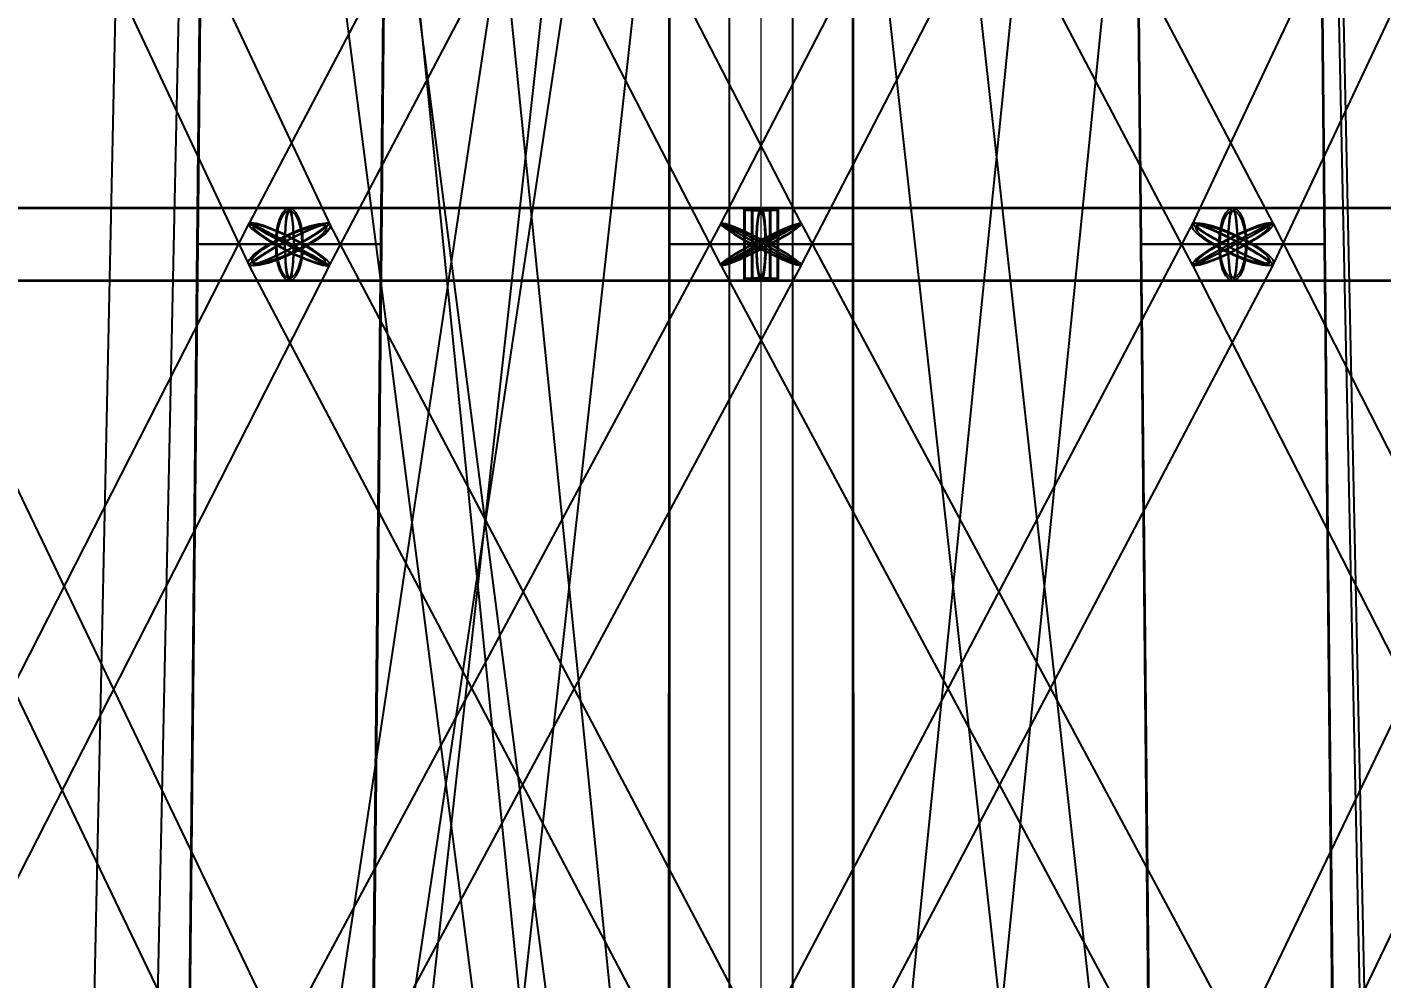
# Model space of a CAD drawing. Header units: millimetres. Extents: x -123812 to 252100, y -3000 to 639000.
# Drawn here: x -4094 to 3463, y 460903 to 466211 of the extents above; entities that cross this region are included whole.
import ezdxf

# ---------------------------------------------------------------- set-up
doc = ezdxf.new("R2010")
doc.units = ezdxf.units.MM
for name, color, linetype, lineweight in [('D-BMK-AXIS', 7, 'Continuous', 13), ('D-STR-DIM', 7, 'Continuous', 13), ('D-STR-STRC', 7, 'Continuous', 25)]:
    doc.layers.add(name, color=color, linetype=linetype, lineweight=lineweight)
doc.styles.add('OpenSansCondensed-Light', font='OpenSansCondensed-Light.ttf')
doc.styles.add('TOWER_UNICODE', font='Arial Unicode.ttf')
doc.dimstyles.new('EZDXF', dxfattribs={"dimtxt": 0.25, "dimasz": 0.175, "dimexe": 0.375, "dimexo": 0.125, "dimgap": 0.1, "dimtad": 1, "dimlfac": 100, "dimzin": 12, "dimdsep": 46, "dimtxsty": 'OpenSansCondensed-Light', "dimblk": 'ARCHTICK', "dimcen": 2.5, "dimazin": 3, "dimtfac": 0.5, "dimtmove": 2, "dimatfit": 3})

# ---------------------------------------------------------------- blocks, each defined once
blk = doc.blocks.new('_ARCHTICK')
at = {"color": 0, "linetype": 'BYBLOCK', "const_width": 0.15}
blk.add_lwpolyline([(-0.5, -0.5), (0.5, 0.5)], dxfattribs=at)

msp = doc.modelspace()

# ---------------------------------------------------------------- linework, layer by layer
at = {"layer": 'D-BMK-AXIS'}
msp.add_line((0, -3000), (0, 639000), dxfattribs=at)
at = {"layer": 'D-STR-STRC'}
for points in [[(-3571.2, 449969.8), (200.9, 474969.8), (194.1, 474974.1), (174, 474980.2), (142.1, 474987.6), (100.5, 474995.9), (52, 475004.4), (0, 475012.7), (-52, 475020.1), (-100.5, 475026.1), (-142.1, 475030.3), (-174, 475032.5), (-194.1, 475032.5), (-200.9, 475030.2), (-3973.1, 450030.2)], [(201.5, 450025.9), (-3038.3, 475025.9), (-3045.1, 475030.2), (-3065.3, 475032.4), (-3097.3, 475032.5), (-3139, 475030.3), (-3187.6, 475026.1), (-3239.8, 475020.1), (-3291.9, 475012.7), (-3340.6, 475004.5), (-3382.3, 474995.9), (-3414.3, 474987.7), (-3434.5, 474980.2), (-3441.3, 474974.1), (-201.5, 449974.1)], [(-2529.9, 449972.1), (252.4, 474972.1), (243.8, 474977.9), (218.6, 474985.2), (178.5, 474993.5), (126.2, 475002.3), (65.3, 475010.9), (0, 475018.8), (-65.3, 475025.4), (-126.2, 475030.2), (-178.5, 475033), (-218.6, 475033.6), (-243.8, 475031.9), (-252.4, 475027.9), (-3034.8, 450027.9)], [(252.7, 450025.5), (-2278, 475025.5), (-2286.6, 475028.1), (-2311.8, 475028.7), (-2352, 475027.4), (-2404.3, 475024.2), (-2465.3, 475019.4), (-2530.7, 475013.2), (-2596.1, 475006.2), (-2657, 474998.7), (-2709.4, 474991.3), (-2749.5, 474984.5), (-2774.8, 474978.8), (-2783.4, 474974.5), (-252.7, 449974.5)], [(252.7, 449974.4), (2783.4, 474974.4), (2774.8, 474975.3), (2749.5, 474977.8), (2709.4, 474981.9), (2657, 474987.2), (2596.1, 474993.4), (2530.7, 475000), (2465.3, 475006.6), (2404.3, 475012.8), (2352, 475018.1), (2311.8, 475022.2), (2286.6, 475024.7), (2278, 475025.6), (-252.7, 450025.6)], [(3034.7, 450028.1), (252.4, 475028.1), (243.8, 475028.7), (218.6, 475027.4), (178.5, 475024.2), (126.2, 475019.4), (65.3, 475013.2), (0, 475006.2), (-65.3, 474998.7), (-126.2, 474991.3), (-178.5, 474984.5), (-218.6, 474978.8), (-243.8, 474974.5), (-252.4, 474971.9), (2529.9, 449971.9)], [(3975.3, 450004.2), (3442.9, 475004.2), (3436, 475012.5), (3415.7, 475019.9), (3383.4, 475025.9), (3341.4, 475030.2), (3292.4, 475032.5), (3239.8, 475032.5), (3187.2, 475030.3), (3138.2, 475026), (3096.1, 475020), (3063.8, 475012.6), (3043.6, 475004.3), (3036.6, 474995.8), (3569, 449995.8)], [(-5217, 469897.4), (-2862.2, 464897.4), (-2854.8, 464885.6), (-2832.1, 464881.6), (-2795.7, 464885.6), (-2748.1, 464897.4), (-2692.6, 464916.2), (-2632.9, 464940.8), (-2573.1, 464969.3), (-2517.2, 465000), (-2469.2, 465030.7), (-2432.1, 465059.2), (-2408.7, 465083.8), (-2400.4, 465102.6), (-4755.2, 470102.6)], [(-224.3, 470118.4), (-2855.6, 465118.4), (-2851.8, 465114.4), (-2832.9, 465102.6), (-2800.3, 465083.8), (-2756.2, 465059.2), (-2703.5, 465030.7), (-2646, 465000), (-2587.4, 464969.3), (-2531.9, 464940.8), (-2483.1, 464916.2), (-2444.4, 464897.4), (-2418.4, 464885.6), (-2407, 464881.6), (224.3, 469881.6)], [(-2806.9, 469885.6), (-225.9, 464885.6), (-220, 464881.6), (-199.2, 464885.6), (-164.8, 464897.4), (-119.2, 464916.2), (-65.4, 464940.8), (-7.2, 464969.3), (51.5, 465000), (106.7, 465030.7), (154.6, 465059.2), (192, 465083.8), (216.3, 465102.6), (225.9, 465114.4), (-2355.1, 470114.4)], [(2355.1, 470114.4), (-225.9, 465114.4), (-216.3, 465102.6), (-192, 465083.8), (-154.6, 465059.2), (-106.7, 465030.7), (-51.5, 465000), (7.2, 464969.3), (65.4, 464940.8), (119.2, 464916.2), (164.8, 464897.4), (199.2, 464885.6), (220, 464881.6), (225.9, 464885.6), (2806.9, 469885.6)], [(-224.3, 469881.6), (2407, 464881.6), (2418.4, 464885.6), (2444.4, 464897.4), (2483.1, 464916.2), (2531.9, 464940.8), (2587.4, 464969.3), (2646, 465000), (2703.5, 465030.7), (2756.2, 465059.2), (2800.3, 465083.8), (2832.9, 465102.6), (2851.8, 465114.4), (2855.6, 465118.4), (224.3, 470118.4)], [(4755.2, 470102.6), (2400.4, 465102.6), (2408.7, 465083.8), (2432.1, 465059.2), (2469.2, 465030.7), (2517.2, 465000), (2573.1, 464969.3), (2632.9, 464940.8), (2692.6, 464916.2), (2748.1, 464897.4), (2795.7, 464885.6), (2832.1, 464881.6), (2854.8, 464885.6), (2862.2, 464897.4), (5217, 469897.4)], [(-5083.3, 464796.8), (-2631.3, 464796.8), (-2611.2, 464803.7), (-2592.4, 464824), (-2576.3, 464856.3), (-2564, 464898.4), (-2556.2, 464947.4), (-2553.6, 465000), (-2556.2, 465052.6), (-2564, 465101.6), (-2576.3, 465143.7), (-2592.4, 465176), (-2611.2, 465196.3), (-2631.3, 465203.2), (-5083.3, 465203.2)], [(-5083.3, 464796.8), (-2631.3, 464796.8), (-2611.2, 464803.7), (-2592.4, 464824), (-2576.3, 464856.3), (-2564, 464898.4), (-2556.2, 464947.4), (-2553.6, 465000), (-2556.2, 465052.6), (-2564, 465101.6), (-2576.3, 465143.7), (-2592.4, 465176), (-2611.2, 465196.3), (-2631.3, 465203.2), (-5083.3, 465203.2)], [(5083.3, 465203.2), (2631.3, 465203.2), (2611.2, 465196.3), (2592.4, 465176), (2576.3, 465143.7), (2564, 465101.6), (2556.2, 465052.6), (2553.6, 465000), (2556.2, 464947.4), (2564, 464898.4), (2576.3, 464856.3), (2592.4, 464824), (2611.2, 464803.7), (2631.3, 464796.8), (5083.3, 464796.8)], [(5083.3, 465203.2), (2631.3, 465203.2), (2611.2, 465196.3), (2592.4, 465176), (2576.3, 465143.7), (2564, 465101.6), (2556.2, 465052.6), (2553.6, 465000), (2556.2, 464947.4), (2564, 464898.4), (2576.3, 464856.3), (2592.4, 464824), (2611.2, 464803.7), (2631.3, 464796.8), (5083.3, 464796.8)], [(-4954.7, 459883.9), (-2405.5, 464883.9), (-2407.4, 464895.9), (-2424.5, 464915), (-2455.8, 464939.9), (-2499, 464968.9), (-2551.2, 465000), (-2608.9, 465031.1), (-2668.1, 465060.1), (-2724.8, 465085), (-2775.2, 465104.1), (-2815.7, 465116.1), (-2843.7, 465120.2), (-2857.2, 465116.1), (-5406.4, 460116.1)], [(-2451.5, 460104.1), (-4853.2, 465104.1), (-4860.7, 465116.1), (-4883.3, 465120.2), (-4919.6, 465116.1), (-4967, 465104.1), (-5022.3, 465085), (-5081.9, 465060.1), (-5141.5, 465031.1), (-5197.1, 465000), (-5245, 464968.9), (-5281.9, 464939.9), (-5305.2, 464915), (-5313.5, 464895.9), (-2911.8, 459895.9)], [(-2458.3, 459879.8), (223.4, 464879.8), (219.6, 464883.9), (200.9, 464895.9), (168.5, 464915), (124.7, 464939.9), (72.3, 464968.9), (15, 465000), (-43.3, 465031.1), (-98.7, 465060.1), (-147.3, 465085), (-185.9, 465104.1), (-211.9, 465116.1), (-223.4, 465120.2), (-2905, 460120.2)], [(224.9, 460116.1), (-2406.4, 465116.1), (-2412.2, 465120.2), (-2432.9, 465116.1), (-2467.1, 465104.1), (-2512.5, 465085), (-2566, 465060.1), (-2624, 465031.1), (-2682.5, 465000), (-2737.4, 464968.9), (-2785.2, 464939.9), (-2822.5, 464915), (-2846.7, 464895.9), (-2856.3, 464883.9), (-224.9, 459883.9)], [(224.9, 459883.9), (2856.3, 464883.9), (2846.7, 464895.9), (2822.5, 464915), (2785.2, 464939.9), (2737.4, 464968.9), (2682.5, 465000), (2624, 465031.1), (2566, 465060.1), (2512.5, 465085), (2467.1, 465104.1), (2432.9, 465116.1), (2412.2, 465120.2), (2406.4, 465116.1), (-224.9, 460116.1)], [(2905, 460120.2), (223.4, 465120.2), (211.9, 465116.1), (185.9, 465104.1), (147.3, 465085), (98.7, 465060.1), (43.3, 465031.1), (-15, 465000), (-72.3, 464968.9), (-124.7, 464939.9), (-168.5, 464915), (-200.9, 464895.9), (-219.6, 464883.9), (-223.4, 464879.8), (2458.3, 459879.8)], [(5406.4, 460116.1), (2857.2, 465116.1), (2843.7, 465120.2), (2815.7, 465116.1), (2775.2, 465104.1), (2724.8, 465085), (2668.1, 465060.1), (2608.9, 465031.1), (2551.2, 465000), (2499, 464968.9), (2455.8, 464939.9), (2424.5, 464915), (2407.4, 464895.9), (2405.5, 464883.9), (4954.7, 459883.9)], [(2911.8, 459895.9), (5313.5, 464895.9), (5305.2, 464915), (5281.9, 464939.9), (5245, 464968.9), (5197.1, 465000), (5141.5, 465031.1), (5081.9, 465060.1), (5022.3, 465085), (4967, 465104.1), (4919.6, 465116.1), (4883.3, 465120.2), (4860.7, 465116.1), (4853.2, 465104.1), (2451.5, 460104.1)]]:
    msp.add_lwpolyline(points, dxfattribs=at)
for points in [[(-3950, 450000), (-3594.4, 450000), (-3062, 475000), (-3417.6, 475000)], [(-3950, 450000), (-3594.4, 450000), (-3062, 475000), (-3417.6, 475000)], [(-177.8, 475000), (-177.8, 450000), (177.8, 450000), (177.8, 475000)], [(-177.8, 450000), (177.8, 450000), (177.8, 475000), (-177.8, 475000)], [(3062, 475000), (3594.4, 450000), (3950, 450000), (3417.6, 475000)], [(3062, 475000), (3594.4, 450000), (3950, 450000), (3417.6, 475000)], [(-3146.7, 465000), (-2115.9, 465000), (-2066.8, 470000), (-3095.2, 470000)], [(-3142.3, 465000), (-2120.3, 465000), (-2070.5, 470000), (-3091.5, 470000)], [(-515.4, 465000), (515.4, 465000), (514.2, 470000), (-514.2, 470000)], [(-515.4, 465000), (515.4, 465000), (514.2, 470000), (-514.2, 470000)], [(-511, 465000), (511, 465000), (510.5, 470000), (-510.5, 470000)], [(2066.8, 470000), (2115.9, 465000), (3146.7, 465000), (3095.2, 470000)], [(2070.5, 470000), (2120.3, 465000), (3142.3, 465000), (3091.5, 470000)], [(-4544.4, 464800), (96.9, 464800), (96.9, 465200), (-4544.4, 465200)], [(-4499.3, 464800), (51.8, 464800), (51.8, 465200), (-4499.3, 465200)], [(-4499.3, 464800), (51.8, 464800), (51.8, 465200), (-4499.3, 465200)], [(-2709.1, 465000), (-2706.4, 464947.4), (-2698.7, 464898.4), (-2686.3, 464856.3), (-2670.2, 464824), (-2651.5, 464803.7), (-2631.3, 464796.8), (-2611.2, 464803.7), (-2592.4, 464824), (-2576.3, 464856.3), (-2564, 464898.4), (-2556.2, 464947.4), (-2553.6, 465000), (-2556.2, 465052.6), (-2564, 465101.6), (-2576.3, 465143.7), (-2592.4, 465176), (-2611.2, 465196.3), (-2631.3, 465203.2), (-2651.5, 465196.3), (-2670.2, 465176), (-2686.3, 465143.7), (-2698.7, 465101.6), (-2706.4, 465052.6)], [(-2709.1, 465000), (-2706.4, 464947.4), (-2698.7, 464898.4), (-2686.3, 464856.3), (-2670.2, 464824), (-2651.5, 464803.7), (-2631.3, 464796.8), (-2611.2, 464803.7), (-2592.4, 464824), (-2576.3, 464856.3), (-2564, 464898.4), (-2556.2, 464947.4), (-2553.6, 465000), (-2556.2, 465052.6), (-2564, 465101.6), (-2576.3, 465143.7), (-2592.4, 465176), (-2611.2, 465196.3), (-2631.3, 465203.2), (-2651.5, 465196.3), (-2670.2, 465176), (-2686.3, 465143.7), (-2698.7, 465101.6), (-2706.4, 465052.6)], [(-2703, 465000), (-2700.5, 464951.5), (-2693.4, 464906.4), (-2682, 464867.6), (-2667.1, 464837.9), (-2649.9, 464819.2), (-2631.3, 464812.8), (-2612.8, 464819.2), (-2595.5, 464837.9), (-2580.7, 464867.6), (-2569.3, 464906.4), (-2562.1, 464951.5), (-2559.7, 465000), (-2562.1, 465048.5), (-2569.3, 465093.6), (-2580.7, 465132.4), (-2595.5, 465162.1), (-2612.8, 465180.8), (-2631.3, 465187.2), (-2649.9, 465180.8), (-2667.1, 465162.1), (-2682, 465132.4), (-2693.4, 465093.6), (-2700.5, 465048.5)], [(-2703, 465000), (-2700.5, 464951.5), (-2693.4, 464906.4), (-2682, 464867.6), (-2667.1, 464837.9), (-2649.9, 464819.2), (-2631.3, 464812.8), (-2612.8, 464819.2), (-2595.5, 464837.9), (-2580.7, 464867.6), (-2569.3, 464906.4), (-2562.1, 464951.5), (-2559.7, 465000), (-2562.1, 465048.5), (-2569.3, 465093.6), (-2580.7, 465132.4), (-2595.5, 465162.1), (-2612.8, 465180.8), (-2631.3, 465187.2), (-2649.9, 465180.8), (-2667.1, 465162.1), (-2682, 465132.4), (-2693.4, 465093.6), (-2700.5, 465048.5)], [(-2657.8, 465000), (-2656.9, 464947.4), (-2654.3, 464898.4), (-2650.1, 464856.3), (-2644.6, 464824), (-2638.2, 464803.7), (-2631.3, 464796.8), (0, 464796.8), (6.9, 464803.7), (13.3, 464824), (18.8, 464856.3), (23, 464898.4), (25.6, 464947.4), (26.5, 465000), (25.6, 465052.6), (23, 465101.6), (18.8, 465143.7), (13.3, 465176), (6.9, 465196.3), (0, 465203.2), (-2631.3, 465203.2), (-2638.2, 465196.3), (-2644.6, 465176), (-2650.1, 465143.7), (-2654.3, 465101.6), (-2656.9, 465052.6)], [(-2657.8, 465000), (-2656.9, 464947.4), (-2654.3, 464898.4), (-2650.1, 464856.3), (-2644.6, 464824), (-2638.2, 464803.7), (-2631.3, 464796.8), (-2624.5, 464803.7), (-2618.1, 464824), (-2612.6, 464856.3), (-2608.4, 464898.4), (-2605.7, 464947.4), (-2604.8, 465000), (-2605.7, 465052.6), (-2608.4, 465101.6), (-2612.6, 465143.7), (-2618.1, 465176), (-2624.5, 465196.3), (-2631.3, 465203.2), (-2638.2, 465196.3), (-2644.6, 465176), (-2650.1, 465143.7), (-2654.3, 465101.6), (-2656.9, 465052.6)], [(-2657.8, 465000), (-2656.9, 464947.4), (-2654.3, 464898.4), (-2650.1, 464856.3), (-2644.6, 464824), (-2638.2, 464803.7), (-2631.3, 464796.8), (0, 464796.8), (6.9, 464803.7), (13.3, 464824), (18.8, 464856.3), (23, 464898.4), (25.6, 464947.4), (26.5, 465000), (25.6, 465052.6), (23, 465101.6), (18.8, 465143.7), (13.3, 465176), (6.9, 465196.3), (0, 465203.2), (-2631.3, 465203.2), (-2638.2, 465196.3), (-2644.6, 465176), (-2650.1, 465143.7), (-2654.3, 465101.6), (-2656.9, 465052.6)], [(-2657.8, 465000), (-2656.9, 464947.4), (-2654.3, 464898.4), (-2650.1, 464856.3), (-2644.6, 464824), (-2638.2, 464803.7), (-2631.3, 464796.8), (-2624.5, 464803.7), (-2618.1, 464824), (-2612.6, 464856.3), (-2608.4, 464898.4), (-2605.7, 464947.4), (-2604.8, 465000), (-2605.7, 465052.6), (-2608.4, 465101.6), (-2612.6, 465143.7), (-2618.1, 465176), (-2624.5, 465196.3), (-2631.3, 465203.2), (-2638.2, 465196.3), (-2644.6, 465176), (-2650.1, 465143.7), (-2654.3, 465101.6), (-2656.9, 465052.6)], [(-2655.8, 465000), (-2654.9, 464951.5), (-2652.5, 464906.4), (-2648.6, 464867.6), (-2643.5, 464837.9), (-2637.7, 464819.2), (-2631.3, 464812.8), (-2625, 464819.2), (-2619.1, 464837.9), (-2614, 464867.6), (-2610.2, 464906.4), (-2607.7, 464951.5), (-2606.9, 465000), (-2607.7, 465048.5), (-2610.2, 465093.6), (-2614, 465132.4), (-2619.1, 465162.1), (-2625, 465180.8), (-2631.3, 465187.2), (-2637.7, 465180.8), (-2643.5, 465162.1), (-2648.6, 465132.4), (-2652.5, 465093.6), (-2654.9, 465048.5)], [(-2655.8, 465000), (-2654.9, 464951.5), (-2652.5, 464906.4), (-2648.6, 464867.6), (-2643.5, 464837.9), (-2637.7, 464819.2), (-2631.3, 464812.8), (-2625, 464819.2), (-2619.1, 464837.9), (-2614, 464867.6), (-2610.2, 464906.4), (-2607.7, 464951.5), (-2606.9, 465000), (-2607.7, 465048.5), (-2610.2, 465093.6), (-2614, 465132.4), (-2619.1, 465162.1), (-2625, 465180.8), (-2631.3, 465187.2), (-2637.7, 465180.8), (-2643.5, 465162.1), (-2648.6, 465132.4), (-2652.5, 465093.6), (-2654.9, 465048.5)], [(96.9, 465200), (-96.9, 465200), (-96.9, 464800), (96.9, 464800)], [(91.1, 465188), (-91.1, 465188), (-91.1, 464812), (91.1, 464812)], [(51.8, 465200), (-51.8, 465200), (-51.8, 464800), (51.8, 464800)], [(51.8, 465200), (-51.8, 465200), (-51.8, 464800), (51.8, 464800)], [(-51.8, 464800), (4499.3, 464800), (4499.3, 465200), (-51.8, 465200)], [(-51.8, 465200), (51.8, 465200), (51.8, 464800), (-51.8, 464800)], [(-51.8, 464800), (4499.3, 464800), (4499.3, 465200), (-51.8, 465200)], [(-51.8, 465200), (51.8, 465200), (51.8, 464800), (-51.8, 464800)], [(48.7, 465188), (-48.7, 465188), (-48.7, 464812), (48.7, 464812)], [(48.7, 465188), (-48.7, 465188), (-48.7, 464812), (48.7, 464812)], [(-48.7, 465188), (48.7, 465188), (48.7, 464812), (-48.7, 464812)], [(-48.7, 465188), (48.7, 465188), (48.7, 464812), (-48.7, 464812)], [(-26.5, 465000), (-25.6, 464947.4), (-23, 464898.4), (-18.8, 464856.3), (-13.3, 464824), (-6.9, 464803.7), (0, 464796.8), (6.9, 464803.7), (13.3, 464824), (18.8, 464856.3), (23, 464898.4), (25.6, 464947.4), (26.5, 465000), (25.6, 465052.6), (23, 465101.6), (18.8, 465143.7), (13.3, 465176), (6.9, 465196.3), (0, 465203.2), (-6.9, 465196.3), (-13.3, 465176), (-18.8, 465143.7), (-23, 465101.6), (-25.6, 465052.6)], [(-26.5, 465000), (-25.6, 464947.4), (-23, 464898.4), (-18.8, 464856.3), (-13.3, 464824), (-6.9, 464803.7), (0, 464796.8), (6.9, 464803.7), (13.3, 464824), (18.8, 464856.3), (23, 464898.4), (25.6, 464947.4), (26.5, 465000), (25.6, 465052.6), (23, 465101.6), (18.8, 465143.7), (13.3, 465176), (6.9, 465196.3), (0, 465203.2), (-6.9, 465196.3), (-13.3, 465176), (-18.8, 465143.7), (-23, 465101.6), (-25.6, 465052.6)], [(-26.5, 465000), (-25.6, 464947.4), (-23, 464898.4), (-18.8, 464856.3), (-13.3, 464824), (-6.9, 464803.7), (0, 464796.8), (2631.3, 464796.8), (2638.2, 464803.7), (2644.6, 464824), (2650.1, 464856.3), (2654.3, 464898.4), (2656.9, 464947.4), (2657.8, 465000), (2656.9, 465052.6), (2654.3, 465101.6), (2650.1, 465143.7), (2644.6, 465176), (2638.2, 465196.3), (2631.3, 465203.2), (0, 465203.2), (-6.9, 465196.3), (-13.3, 465176), (-18.8, 465143.7), (-23, 465101.6), (-25.6, 465052.6)], [(26.5, 465000), (25.6, 464947.4), (23, 464898.4), (18.8, 464856.3), (13.3, 464824), (6.9, 464803.7), (0, 464796.8), (-6.9, 464803.7), (-13.3, 464824), (-18.8, 464856.3), (-23, 464898.4), (-25.6, 464947.4), (-26.5, 465000), (-25.6, 465052.6), (-23, 465101.6), (-18.8, 465143.7), (-13.3, 465176), (-6.9, 465196.3), (0, 465203.2), (6.9, 465196.3), (13.3, 465176), (18.8, 465143.7), (23, 465101.6), (25.6, 465052.6)], [(-26.5, 465000), (-25.6, 464947.4), (-23, 464898.4), (-18.8, 464856.3), (-13.3, 464824), (-6.9, 464803.7), (0, 464796.8), (2631.3, 464796.8), (2638.2, 464803.7), (2644.6, 464824), (2650.1, 464856.3), (2654.3, 464898.4), (2656.9, 464947.4), (2657.8, 465000), (2656.9, 465052.6), (2654.3, 465101.6), (2650.1, 465143.7), (2644.6, 465176), (2638.2, 465196.3), (2631.3, 465203.2), (0, 465203.2), (-6.9, 465196.3), (-13.3, 465176), (-18.8, 465143.7), (-23, 465101.6), (-25.6, 465052.6)], [(26.5, 465000), (25.6, 464947.4), (23, 464898.4), (18.8, 464856.3), (13.3, 464824), (6.9, 464803.7), (0, 464796.8), (-6.9, 464803.7), (-13.3, 464824), (-18.8, 464856.3), (-23, 464898.4), (-25.6, 464947.4), (-26.5, 465000), (-25.6, 465052.6), (-23, 465101.6), (-18.8, 465143.7), (-13.3, 465176), (-6.9, 465196.3), (0, 465203.2), (6.9, 465196.3), (13.3, 465176), (18.8, 465143.7), (23, 465101.6), (25.6, 465052.6)], [(-24.4, 465000), (-23.6, 464951.5), (-21.2, 464906.4), (-17.3, 464867.6), (-12.2, 464837.9), (-6.3, 464819.2), (0, 464812.8), (6.3, 464819.2), (12.2, 464837.9), (17.3, 464867.6), (21.2, 464906.4), (23.6, 464951.5), (24.4, 465000), (23.6, 465048.5), (21.2, 465093.6), (17.3, 465132.4), (12.2, 465162.1), (6.3, 465180.8), (0, 465187.2), (-6.3, 465180.8), (-12.2, 465162.1), (-17.3, 465132.4), (-21.2, 465093.6), (-23.6, 465048.5)], [(-24.4, 465000), (-23.6, 464951.5), (-21.2, 464906.4), (-17.3, 464867.6), (-12.2, 464837.9), (-6.3, 464819.2), (0, 464812.8), (6.3, 464819.2), (12.2, 464837.9), (17.3, 464867.6), (21.2, 464906.4), (23.6, 464951.5), (24.4, 465000), (23.6, 465048.5), (21.2, 465093.6), (17.3, 465132.4), (12.2, 465162.1), (6.3, 465180.8), (0, 465187.2), (-6.3, 465180.8), (-12.2, 465162.1), (-17.3, 465132.4), (-21.2, 465093.6), (-23.6, 465048.5)], [(24.4, 465000), (23.6, 464951.5), (21.2, 464906.4), (17.3, 464867.6), (12.2, 464837.9), (6.3, 464819.2), (0, 464812.8), (-6.3, 464819.2), (-12.2, 464837.9), (-17.3, 464867.6), (-21.2, 464906.4), (-23.6, 464951.5), (-24.4, 465000), (-23.6, 465048.5), (-21.2, 465093.6), (-17.3, 465132.4), (-12.2, 465162.1), (-6.3, 465180.8), (0, 465187.2), (6.3, 465180.8), (12.2, 465162.1), (17.3, 465132.4), (21.2, 465093.6), (23.6, 465048.5)], [(24.4, 465000), (23.6, 464951.5), (21.2, 464906.4), (17.3, 464867.6), (12.2, 464837.9), (6.3, 464819.2), (0, 464812.8), (-6.3, 464819.2), (-12.2, 464837.9), (-17.3, 464867.6), (-21.2, 464906.4), (-23.6, 464951.5), (-24.4, 465000), (-23.6, 465048.5), (-21.2, 465093.6), (-17.3, 465132.4), (-12.2, 465162.1), (-6.3, 465180.8), (0, 465187.2), (6.3, 465180.8), (12.2, 465162.1), (17.3, 465132.4), (21.2, 465093.6), (23.6, 465048.5)], [(2709.1, 465000), (2706.4, 464947.4), (2698.7, 464898.4), (2686.3, 464856.3), (2670.2, 464824), (2651.5, 464803.7), (2631.3, 464796.8), (2611.2, 464803.7), (2592.4, 464824), (2576.3, 464856.3), (2564, 464898.4), (2556.2, 464947.4), (2553.6, 465000), (2556.2, 465052.6), (2564, 465101.6), (2576.3, 465143.7), (2592.4, 465176), (2611.2, 465196.3), (2631.3, 465203.2), (2651.5, 465196.3), (2670.2, 465176), (2686.3, 465143.7), (2698.7, 465101.6), (2706.4, 465052.6)], [(2709.1, 465000), (2706.4, 464947.4), (2698.7, 464898.4), (2686.3, 464856.3), (2670.2, 464824), (2651.5, 464803.7), (2631.3, 464796.8), (2611.2, 464803.7), (2592.4, 464824), (2576.3, 464856.3), (2564, 464898.4), (2556.2, 464947.4), (2553.6, 465000), (2556.2, 465052.6), (2564, 465101.6), (2576.3, 465143.7), (2592.4, 465176), (2611.2, 465196.3), (2631.3, 465203.2), (2651.5, 465196.3), (2670.2, 465176), (2686.3, 465143.7), (2698.7, 465101.6), (2706.4, 465052.6)], [(2703, 465000), (2700.5, 464951.5), (2693.4, 464906.4), (2682, 464867.6), (2667.1, 464837.9), (2649.9, 464819.2), (2631.3, 464812.8), (2612.8, 464819.2), (2595.5, 464837.9), (2580.7, 464867.6), (2569.3, 464906.4), (2562.1, 464951.5), (2559.7, 465000), (2562.1, 465048.5), (2569.3, 465093.6), (2580.7, 465132.4), (2595.5, 465162.1), (2612.8, 465180.8), (2631.3, 465187.2), (2649.9, 465180.8), (2667.1, 465162.1), (2682, 465132.4), (2693.4, 465093.6), (2700.5, 465048.5)], [(2703, 465000), (2700.5, 464951.5), (2693.4, 464906.4), (2682, 464867.6), (2667.1, 464837.9), (2649.9, 464819.2), (2631.3, 464812.8), (2612.8, 464819.2), (2595.5, 464837.9), (2580.7, 464867.6), (2569.3, 464906.4), (2562.1, 464951.5), (2559.7, 465000), (2562.1, 465048.5), (2569.3, 465093.6), (2580.7, 465132.4), (2595.5, 465162.1), (2612.8, 465180.8), (2631.3, 465187.2), (2649.9, 465180.8), (2667.1, 465162.1), (2682, 465132.4), (2693.4, 465093.6), (2700.5, 465048.5)], [(2657.8, 465000), (2656.9, 464947.4), (2654.3, 464898.4), (2650.1, 464856.3), (2644.6, 464824), (2638.2, 464803.7), (2631.3, 464796.8), (2624.5, 464803.7), (2618.1, 464824), (2612.6, 464856.3), (2608.4, 464898.4), (2605.7, 464947.4), (2604.8, 465000), (2605.7, 465052.6), (2608.4, 465101.6), (2612.6, 465143.7), (2618.1, 465176), (2624.5, 465196.3), (2631.3, 465203.2), (2638.2, 465196.3), (2644.6, 465176), (2650.1, 465143.7), (2654.3, 465101.6), (2656.9, 465052.6)], [(2657.8, 465000), (2656.9, 464947.4), (2654.3, 464898.4), (2650.1, 464856.3), (2644.6, 464824), (2638.2, 464803.7), (2631.3, 464796.8), (2624.5, 464803.7), (2618.1, 464824), (2612.6, 464856.3), (2608.4, 464898.4), (2605.7, 464947.4), (2604.8, 465000), (2605.7, 465052.6), (2608.4, 465101.6), (2612.6, 465143.7), (2618.1, 465176), (2624.5, 465196.3), (2631.3, 465203.2), (2638.2, 465196.3), (2644.6, 465176), (2650.1, 465143.7), (2654.3, 465101.6), (2656.9, 465052.6)], [(2655.8, 465000), (2654.9, 464951.5), (2652.5, 464906.4), (2648.6, 464867.6), (2643.5, 464837.9), (2637.7, 464819.2), (2631.3, 464812.8), (2625, 464819.2), (2619.1, 464837.9), (2614, 464867.6), (2610.2, 464906.4), (2607.7, 464951.5), (2606.9, 465000), (2607.7, 465048.5), (2610.2, 465093.6), (2614, 465132.4), (2619.1, 465162.1), (2625, 465180.8), (2631.3, 465187.2), (2637.7, 465180.8), (2643.5, 465162.1), (2648.6, 465132.4), (2652.5, 465093.6), (2654.9, 465048.5)], [(2655.8, 465000), (2654.9, 464951.5), (2652.5, 464906.4), (2648.6, 464867.6), (2643.5, 464837.9), (2637.7, 464819.2), (2631.3, 464812.8), (2625, 464819.2), (2619.1, 464837.9), (2614, 464867.6), (2610.2, 464906.4), (2607.7, 464951.5), (2606.9, 465000), (2607.7, 465048.5), (2610.2, 465093.6), (2614, 465132.4), (2619.1, 465162.1), (2625, 465180.8), (2631.3, 465187.2), (2637.7, 465180.8), (2643.5, 465162.1), (2648.6, 465132.4), (2652.5, 465093.6), (2654.9, 465048.5)], [(-2517.2, 465000), (-2573.1, 464969.3), (-2632.9, 464940.8), (-2692.6, 464916.2), (-2748.1, 464897.4), (-2795.7, 464885.6), (-2832.1, 464881.6), (-2854.8, 464885.6), (-2862.2, 464897.4), (-2854, 464916.2), (-2830.5, 464940.8), (-2793.5, 464969.3), (-2745.4, 465000), (-2689.6, 465030.7), (-2629.8, 465059.2), (-2570.1, 465083.8), (-2514.5, 465102.6), (-2467, 465114.4), (-2430.6, 465118.4), (-2407.9, 465114.4), (-2400.4, 465102.6), (-2408.7, 465083.8), (-2432.1, 465059.2), (-2469.2, 465030.7)], [(-2711.4, 465000), (-2653.8, 464968.9), (-2594.5, 464939.9), (-2537.8, 464915), (-2487.5, 464895.9), (-2447, 464883.9), (-2419, 464879.8), (-2405.5, 464883.9), (-2407.4, 464895.9), (-2424.5, 464915), (-2455.8, 464939.9), (-2499, 464968.9), (-2551.2, 465000), (-2608.9, 465031.1), (-2668.1, 465060.1), (-2724.8, 465085), (-2775.2, 465104.1), (-2815.7, 465116.1), (-2843.7, 465120.2), (-2857.2, 465116.1), (-2855.3, 465104.1), (-2838.1, 465085), (-2806.9, 465060.1), (-2763.7, 465031.1)], [(-2682.5, 465000), (-2737.4, 464968.9), (-2785.2, 464939.9), (-2822.5, 464915), (-2846.7, 464895.9), (-2856.3, 464883.9), (-2850.5, 464879.8), (-2829.8, 464883.9), (-2795.6, 464895.9), (-2750.1, 464915), (-2696.6, 464939.9), (-2638.7, 464968.9), (-2580.2, 465000), (-2525.2, 465031.1), (-2477.5, 465060.1), (-2440.2, 465085), (-2416, 465104.1), (-2406.4, 465116.1), (-2412.2, 465120.2), (-2432.9, 465116.1), (-2467.1, 465104.1), (-2512.5, 465085), (-2566, 465060.1), (-2624, 465031.1)], [(-2616.7, 465000), (-2559.1, 464969.3), (-2506.5, 464940.8), (-2462.4, 464916.2), (-2429.7, 464897.4), (-2410.9, 464885.6), (-2407, 464881.6), (-2418.4, 464885.6), (-2444.4, 464897.4), (-2483.1, 464916.2), (-2531.9, 464940.8), (-2587.4, 464969.3), (-2646, 465000), (-2703.5, 465030.7), (-2756.2, 465059.2), (-2800.3, 465083.8), (-2832.9, 465102.6), (-2851.8, 465114.4), (-2855.6, 465118.4), (-2844.2, 465114.4), (-2818.3, 465102.6), (-2779.6, 465083.8), (-2730.8, 465059.2), (-2675.2, 465030.7)], [(-2528.5, 465000), (-2578.8, 464972.4), (-2632.7, 464946.6), (-2686.6, 464924.5), (-2736.6, 464907.5), (-2779.5, 464896.9), (-2812.3, 464893.2), (-2832.8, 464896.9), (-2839.5, 464907.5), (-2832, 464924.5), (-2810.9, 464946.6), (-2777.5, 464972.4), (-2734.2, 465000), (-2683.9, 465027.6), (-2629.9, 465053.4), (-2576.1, 465075.5), (-2526, 465092.5), (-2483.1, 465103.1), (-2450.3, 465106.8), (-2429.9, 465103.1), (-2423.2, 465092.5), (-2430.6, 465075.5), (-2451.7, 465053.4), (-2485.1, 465027.6)], [(-2703.6, 465000), (-2651.5, 464971.9), (-2598.2, 464945.8), (-2547, 464923.4), (-2501.7, 464906.1), (-2465.1, 464895.3), (-2439.9, 464891.6), (-2427.7, 464895.3), (-2429.4, 464906.1), (-2444.9, 464923.4), (-2473.1, 464945.8), (-2512, 464971.9), (-2559.1, 465000), (-2611.1, 465028.1), (-2664.5, 465054.2), (-2715.6, 465076.6), (-2761, 465093.9), (-2797.5, 465104.7), (-2822.8, 465108.4), (-2834.9, 465104.7), (-2833.2, 465093.9), (-2817.8, 465076.6), (-2789.6, 465054.2), (-2750.6, 465028.1)], [(-2677.4, 465000), (-2727, 464971.9), (-2770.1, 464945.8), (-2803.7, 464923.4), (-2825.5, 464906.1), (-2834.1, 464895.3), (-2828.9, 464891.6), (-2810.3, 464895.3), (-2779.4, 464906.1), (-2738.4, 464923.4), (-2690.2, 464945.8), (-2637.9, 464971.9), (-2585.2, 465000), (-2535.6, 465028.1), (-2492.6, 465054.2), (-2459, 465076.6), (-2437.1, 465093.9), (-2428.5, 465104.7), (-2433.7, 465108.4), (-2452.4, 465104.7), (-2483.3, 465093.9), (-2524.2, 465076.6), (-2572.5, 465054.2), (-2624.7, 465028.1)], [(-2618.1, 465000), (-2566.2, 464972.4), (-2518.8, 464946.6), (-2479, 464924.5), (-2449.6, 464907.5), (-2432.6, 464896.9), (-2429.1, 464893.2), (-2439.4, 464896.9), (-2462.8, 464907.5), (-2497.7, 464924.5), (-2541.6, 464946.6), (-2591.7, 464972.4), (-2644.5, 465000), (-2696.4, 465027.6), (-2743.9, 465053.4), (-2783.7, 465075.5), (-2813.1, 465092.5), (-2830.1, 465103.1), (-2833.6, 465106.8), (-2823.3, 465103.1), (-2799.9, 465092.5), (-2765, 465075.5), (-2721, 465053.4), (-2670.9, 465027.6)], [(51.5, 465000), (-7.2, 464969.3), (-65.4, 464940.8), (-119.2, 464916.2), (-164.8, 464897.4), (-199.2, 464885.6), (-220, 464881.6), (-225.9, 464885.6), (-216.3, 464897.4), (-192, 464916.2), (-154.6, 464940.8), (-106.7, 464969.3), (-51.5, 465000), (7.2, 465030.7), (65.4, 465059.2), (119.2, 465083.8), (164.8, 465102.6), (199.2, 465114.4), (220, 465118.4), (225.9, 465114.4), (216.3, 465102.6), (192, 465083.8), (154.6, 465059.2), (106.7, 465030.7)], [(-51.5, 465000), (7.2, 464969.3), (65.4, 464940.8), (119.2, 464916.2), (164.8, 464897.4), (199.2, 464885.6), (220, 464881.6), (225.9, 464885.6), (216.3, 464897.4), (192, 464916.2), (154.6, 464940.8), (106.7, 464969.3), (51.5, 465000), (-7.2, 465030.7), (-65.4, 465059.2), (-119.2, 465083.8), (-164.8, 465102.6), (-199.2, 465114.4), (-220, 465118.4), (-225.9, 465114.4), (-216.3, 465102.6), (-192, 465083.8), (-154.6, 465059.2), (-106.7, 465030.7)], [(-15, 465000), (43.3, 464968.9), (98.7, 464939.9), (147.3, 464915), (185.9, 464895.9), (211.9, 464883.9), (223.4, 464879.8), (219.6, 464883.9), (200.9, 464895.9), (168.5, 464915), (124.7, 464939.9), (72.3, 464968.9), (15, 465000), (-43.3, 465031.1), (-98.7, 465060.1), (-147.3, 465085), (-185.9, 465104.1), (-211.9, 465116.1), (-223.4, 465120.2), (-219.6, 465116.1), (-200.9, 465104.1), (-168.5, 465085), (-124.7, 465060.1), (-72.3, 465031.1)], [(15, 465000), (-43.3, 464968.9), (-98.7, 464939.9), (-147.3, 464915), (-185.9, 464895.9), (-211.9, 464883.9), (-223.4, 464879.8), (-219.6, 464883.9), (-200.9, 464895.9), (-168.5, 464915), (-124.7, 464939.9), (-72.3, 464968.9), (-15, 465000), (43.3, 465031.1), (98.7, 465060.1), (147.3, 465085), (185.9, 465104.1), (211.9, 465116.1), (223.4, 465120.2), (219.6, 465116.1), (200.9, 465104.1), (168.5, 465085), (124.7, 465060.1), (72.3, 465031.1)], [(46.4, 465000), (-6.5, 464972.4), (-59, 464946.6), (-107.4, 464924.5), (-148.6, 464907.5), (-179.6, 464896.9), (-198.4, 464893.2), (-203.6, 464896.9), (-195, 464907.5), (-173.1, 464924.5), (-139.4, 464946.6), (-96.2, 464972.4), (-46.4, 465000), (6.5, 465027.6), (59, 465053.4), (107.4, 465075.5), (148.6, 465092.5), (179.6, 465103.1), (198.4, 465106.8), (203.6, 465103.1), (195, 465092.5), (173.1, 465075.5), (139.4, 465053.4), (96.2, 465027.6)], [(-46.4, 465000), (6.5, 464972.4), (59, 464946.6), (107.4, 464924.5), (148.6, 464907.5), (179.6, 464896.9), (198.4, 464893.2), (203.6, 464896.9), (195, 464907.5), (173.1, 464924.5), (139.4, 464946.6), (96.2, 464972.4), (46.4, 465000), (-6.5, 465027.6), (-59, 465053.4), (-107.4, 465075.5), (-148.6, 465092.5), (-179.6, 465103.1), (-198.4, 465106.8), (-203.6, 465103.1), (-195, 465092.5), (-173.1, 465075.5), (-139.4, 465053.4), (-96.2, 465027.6)], [(-13.5, 465000), (39.1, 464971.9), (89, 464945.8), (132.8, 464923.4), (167.6, 464906.1), (191, 464895.3), (201.4, 464891.6), (198, 464895.3), (181.2, 464906.1), (152, 464923.4), (112.4, 464945.8), (65.2, 464971.9), (13.5, 465000), (-39.1, 465028.1), (-89, 465054.2), (-132.8, 465076.6), (-167.6, 465093.9), (-191, 465104.7), (-201.4, 465108.4), (-198, 465104.7), (-181.2, 465093.9), (-152, 465076.6), (-112.4, 465054.2), (-65.2, 465028.1)], [(13.5, 465000), (-39.1, 464971.9), (-89, 464945.8), (-132.8, 464923.4), (-167.6, 464906.1), (-191, 464895.3), (-201.4, 464891.6), (-198, 464895.3), (-181.2, 464906.1), (-152, 464923.4), (-112.4, 464945.8), (-65.2, 464971.9), (-13.5, 465000), (39.1, 465028.1), (89, 465054.2), (132.8, 465076.6), (167.6, 465093.9), (191, 465104.7), (201.4, 465108.4), (198, 465104.7), (181.2, 465093.9), (152, 465076.6), (112.4, 465054.2), (65.2, 465028.1)], [(2517.2, 465000), (2573.1, 464969.3), (2632.9, 464940.8), (2692.6, 464916.2), (2748.1, 464897.4), (2795.7, 464885.6), (2832.1, 464881.6), (2854.8, 464885.6), (2862.2, 464897.4), (2854, 464916.2), (2830.5, 464940.8), (2793.5, 464969.3), (2745.4, 465000), (2689.6, 465030.7), (2629.8, 465059.2), (2570.1, 465083.8), (2514.5, 465102.6), (2467, 465114.4), (2430.6, 465118.4), (2407.9, 465114.4), (2400.4, 465102.6), (2408.7, 465083.8), (2432.1, 465059.2), (2469.2, 465030.7)], [(2711.4, 465000), (2653.8, 464968.9), (2594.5, 464939.9), (2537.8, 464915), (2487.5, 464895.9), (2447, 464883.9), (2419, 464879.8), (2405.5, 464883.9), (2407.4, 464895.9), (2424.5, 464915), (2455.8, 464939.9), (2499, 464968.9), (2551.2, 465000), (2608.9, 465031.1), (2668.1, 465060.1), (2724.8, 465085), (2775.2, 465104.1), (2815.7, 465116.1), (2843.7, 465120.2), (2857.2, 465116.1), (2855.3, 465104.1), (2838.1, 465085), (2806.9, 465060.1), (2763.7, 465031.1)], [(2682.5, 465000), (2737.4, 464968.9), (2785.2, 464939.9), (2822.5, 464915), (2846.7, 464895.9), (2856.3, 464883.9), (2850.5, 464879.8), (2829.8, 464883.9), (2795.6, 464895.9), (2750.1, 464915), (2696.6, 464939.9), (2638.7, 464968.9), (2580.2, 465000), (2525.2, 465031.1), (2477.5, 465060.1), (2440.2, 465085), (2416, 465104.1), (2406.4, 465116.1), (2412.2, 465120.2), (2432.9, 465116.1), (2467.1, 465104.1), (2512.5, 465085), (2566, 465060.1), (2624, 465031.1)], [(2616.7, 465000), (2559.1, 464969.3), (2506.5, 464940.8), (2462.4, 464916.2), (2429.7, 464897.4), (2410.9, 464885.6), (2407, 464881.6), (2418.4, 464885.6), (2444.4, 464897.4), (2483.1, 464916.2), (2531.9, 464940.8), (2587.4, 464969.3), (2646, 465000), (2703.5, 465030.7), (2756.2, 465059.2), (2800.3, 465083.8), (2832.9, 465102.6), (2851.8, 465114.4), (2855.6, 465118.4), (2844.2, 465114.4), (2818.3, 465102.6), (2779.6, 465083.8), (2730.8, 465059.2), (2675.2, 465030.7)], [(2528.5, 465000), (2578.8, 464972.4), (2632.7, 464946.6), (2686.6, 464924.5), (2736.6, 464907.5), (2779.5, 464896.9), (2812.3, 464893.2), (2832.8, 464896.9), (2839.5, 464907.5), (2832, 464924.5), (2810.9, 464946.6), (2777.5, 464972.4), (2734.2, 465000), (2683.9, 465027.6), (2629.9, 465053.4), (2576.1, 465075.5), (2526, 465092.5), (2483.1, 465103.1), (2450.3, 465106.8), (2429.9, 465103.1), (2423.2, 465092.5), (2430.6, 465075.5), (2451.7, 465053.4), (2485.1, 465027.6)], [(2703.6, 465000), (2651.5, 464971.9), (2598.2, 464945.8), (2547, 464923.4), (2501.7, 464906.1), (2465.1, 464895.3), (2439.9, 464891.6), (2427.7, 464895.3), (2429.4, 464906.1), (2444.9, 464923.4), (2473.1, 464945.8), (2512, 464971.9), (2559.1, 465000), (2611.1, 465028.1), (2664.5, 465054.2), (2715.6, 465076.6), (2761, 465093.9), (2797.5, 465104.7), (2822.8, 465108.4), (2834.9, 465104.7), (2833.2, 465093.9), (2817.8, 465076.6), (2789.6, 465054.2), (2750.6, 465028.1)], [(2677.4, 465000), (2727, 464971.9), (2770.1, 464945.8), (2803.7, 464923.4), (2825.5, 464906.1), (2834.1, 464895.3), (2828.9, 464891.6), (2810.3, 464895.3), (2779.4, 464906.1), (2738.4, 464923.4), (2690.2, 464945.8), (2637.9, 464971.9), (2585.2, 465000), (2535.6, 465028.1), (2492.6, 465054.2), (2459, 465076.6), (2437.1, 465093.9), (2428.5, 465104.7), (2433.7, 465108.4), (2452.4, 465104.7), (2483.3, 465093.9), (2524.2, 465076.6), (2572.5, 465054.2), (2624.7, 465028.1)], [(2618.1, 465000), (2566.2, 464972.4), (2518.8, 464946.6), (2479, 464924.5), (2449.6, 464907.5), (2432.6, 464896.9), (2429.1, 464893.2), (2439.4, 464896.9), (2462.8, 464907.5), (2497.7, 464924.5), (2541.6, 464946.6), (2591.7, 464972.4), (2644.5, 465000), (2696.4, 465027.6), (2743.9, 465053.4), (2783.7, 465075.5), (2813.1, 465092.5), (2830.1, 465103.1), (2833.6, 465106.8), (2823.3, 465103.1), (2799.9, 465092.5), (2765, 465075.5), (2721, 465053.4), (2670.9, 465027.6)], [(-3198.2, 460000), (-2165.1, 460000), (-2115.9, 465000), (-3146.7, 465000)], [(-3193.1, 460000), (-2170.2, 460000), (-2120.3, 465000), (-3142.3, 465000)], [(-2115.9, 465000), (-2133.5, 465000), (-2185, 465000), (-2266.9, 465000), (-2373.6, 465000), (-2497.9, 465000), (-2631.3, 465000), (-2764.7, 465000), (-2889, 465000), (-2995.8, 465000), (-3077.7, 465000), (-3129.2, 465000), (-3146.7, 465000), (-3129.2, 465000), (-3077.7, 465000), (-2995.8, 465000), (-2889, 465000), (-2764.7, 465000), (-2631.3, 465000), (-2497.9, 465000), (-2373.6, 465000), (-2266.9, 465000), (-2185, 465000), (-2133.5, 465000)], [(-2120.3, 465000), (-2137.7, 465000), (-2188.8, 465000), (-2270, 465000), (-2375.8, 465000), (-2499.1, 465000), (-2631.3, 465000), (-2763.6, 465000), (-2886.8, 465000), (-2992.7, 465000), (-3073.9, 465000), (-3124.9, 465000), (-3142.3, 465000), (-3124.9, 465000), (-3073.9, 465000), (-2992.7, 465000), (-2886.8, 465000), (-2763.6, 465000), (-2631.3, 465000), (-2499.1, 465000), (-2375.8, 465000), (-2270, 465000), (-2188.8, 465000), (-2137.7, 465000)], [(-516.5, 460000), (516.5, 460000), (515.4, 465000), (-515.4, 465000)], [(-516.5, 460000), (516.5, 460000), (515.4, 465000), (-515.4, 465000)], [(515.4, 465000), (497.8, 465000), (446.3, 465000), (364.4, 465000), (257.7, 465000), (133.4, 465000), (0, 465000), (-133.4, 465000), (-257.7, 465000), (-364.4, 465000), (-446.3, 465000), (-497.8, 465000), (-515.4, 465000), (-497.8, 465000), (-446.3, 465000), (-364.4, 465000), (-257.7, 465000), (-133.4, 465000), (0, 465000), (133.4, 465000), (257.7, 465000), (364.4, 465000), (446.3, 465000), (497.8, 465000)], [(515.4, 465000), (497.8, 465000), (446.3, 465000), (364.4, 465000), (257.7, 465000), (133.4, 465000), (0, 465000), (-133.4, 465000), (-257.7, 465000), (-364.4, 465000), (-446.3, 465000), (-497.8, 465000), (-515.4, 465000), (-497.8, 465000), (-446.3, 465000), (-364.4, 465000), (-257.7, 465000), (-133.4, 465000), (0, 465000), (133.4, 465000), (257.7, 465000), (364.4, 465000), (446.3, 465000), (497.8, 465000)], [(-511.5, 460000), (511.5, 460000), (511, 465000), (-511, 465000)], [(511, 465000), (493.6, 465000), (442.5, 465000), (361.3, 465000), (255.5, 465000), (132.3, 465000), (0, 465000), (-132.3, 465000), (-255.5, 465000), (-361.3, 465000), (-442.5, 465000), (-493.6, 465000), (-511, 465000), (-493.6, 465000), (-442.5, 465000), (-361.3, 465000), (-255.5, 465000), (-132.3, 465000), (0, 465000), (132.3, 465000), (255.5, 465000), (361.3, 465000), (442.5, 465000), (493.6, 465000)], [(2115.9, 465000), (2165.1, 460000), (3198.2, 460000), (3146.7, 465000)], [(3146.7, 465000), (3129.2, 465000), (3077.7, 465000), (2995.8, 465000), (2889, 465000), (2764.7, 465000), (2631.3, 465000), (2497.9, 465000), (2373.6, 465000), (2266.9, 465000), (2185, 465000), (2133.5, 465000), (2115.9, 465000), (2133.5, 465000), (2185, 465000), (2266.9, 465000), (2373.6, 465000), (2497.9, 465000), (2631.3, 465000), (2764.7, 465000), (2889, 465000), (2995.8, 465000), (3077.7, 465000), (3129.2, 465000)], [(2120.3, 465000), (2170.2, 460000), (3193.1, 460000), (3142.3, 465000)], [(3142.3, 465000), (3124.9, 465000), (3073.9, 465000), (2992.7, 465000), (2886.8, 465000), (2763.6, 465000), (2631.3, 465000), (2499.1, 465000), (2375.8, 465000), (2270, 465000), (2188.8, 465000), (2137.7, 465000), (2120.3, 465000), (2137.7, 465000), (2188.8, 465000), (2270, 465000), (2375.8, 465000), (2499.1, 465000), (2631.3, 465000), (2763.6, 465000), (2886.8, 465000), (2992.7, 465000), (3073.9, 465000), (3124.9, 465000)]]:
    msp.add_lwpolyline(points, close=True, dxfattribs=at)

# ---------------------------------------------------------------- dimensions: what is measured, and where the dimension line sits
at = {"layer": 'D-STR-DIM'}
msp.add_linear_dim(base=(-112000, 0), p1=(0, 0), p2=(0, 634000), angle=90, dimstyle='EZDXF', override={"dimtxt": 8400, "dimasz": 3750, "dimexe": 2100, "dimexo": 1800, "dimgap": 2100, "dimtad": 1, "dimdec": 0, "dimlfac": 1, "dimlunit": 2, "dimtxsty": 'TOWER_UNICODE', "dimclrd": 7, "dimclre": 7, "dimclrt": 7}, dxfattribs=at).render()

doc.saveas('drawing.dxf')
